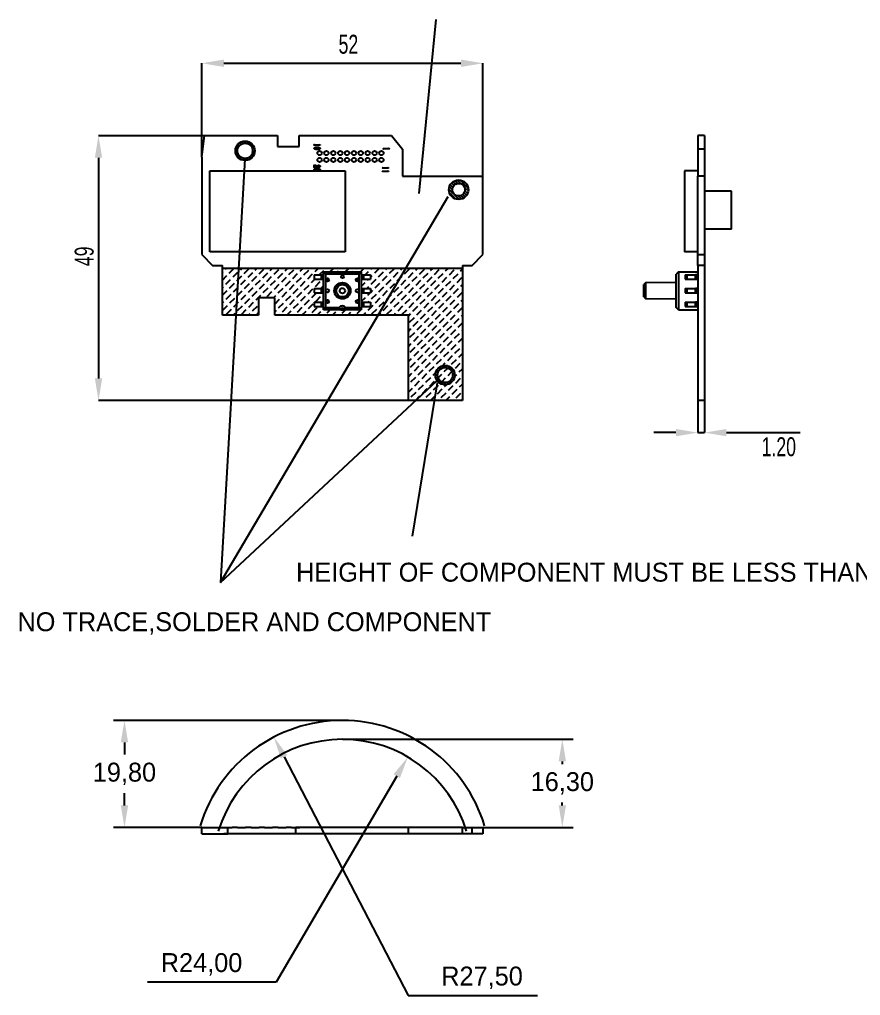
# Model space of a CAD drawing. Header units: millimetres. Extents: x 26 to 414, y -39 to 320.
# Drawn here: x 36.2 to 191.7, y -38.9 to 141.7 of the extents above; entities that cross this region are included whole.
import ezdxf
from ezdxf.lldxf.tags import DXFTag

# ---------------------------------------------------------------- set-up
doc = ezdxf.new("R2010")
doc.units = ezdxf.units.MM
doc.header["$PDSIZE"] = -1
doc.layers.add('PART', color=3, linetype='HIDDEN')
doc.styles.add('SLDTEXTSTYLE0', font='TXT', dxfattribs={"width": 0.7})
tags = doc.linetypes.add('HIDDEN', pattern=[1.905, 1.27, -0.635]).pattern_tags.tags
tags[6:7] = [DXFTag(74, 4), DXFTag(75, 0), DXFTag(340, '0'), DXFTag(46, 1.0), DXFTag(50, 0.0), DXFTag(44, 0.0), DXFTag(45, 0.0)]
tags[4:5] = [DXFTag(74, 4), DXFTag(75, 0), DXFTag(340, '0'), DXFTag(46, 1.0), DXFTag(50, 0.0), DXFTag(44, 0.0), DXFTag(45, 0.0)]
doc.dimstyles.new('ISO-25', dxfattribs={"dimtxt": 2.5, "dimasz": 2.5, "dimexe": 1.25, "dimexo": 0.625, "dimtad": 1, "dimtxsty": 'Standard', "dimcen": 2.5, "dimadec": 0, "dimazin": 0, "dimtfac": 1, "dimtmove": 0, "dimatfit": 3, "dimfxl": 0, "dimarcsym": 0})
doc.dimstyles.new('SLDDIMSTYLE0', dxfattribs={"dimtxt": 3.5, "dimasz": 4.08, "dimexe": 0, "dimexo": 0.0625, "dimgap": 0.875, "dimtad": 2, "dimrnd": 1e-09, "dimzin": 12, "dimdsep": 46, "dimtxsty": 'SLDTEXTSTYLE0', "dimsah": 1, "dimcen": 0.09, "dimadec": 0, "dimazin": 3, "dimtfac": 1, "dimtofl": 0, "dimtmove": 0, "dimatfit": 3, "dimfxl": 0, "dimfrac": 2, "dimtolj": 1, "dimtzin": 12, "dimarcsym": 0})
doc.dimstyles.new('SLDDIMSTYLE2', dxfattribs={"dimtxt": 3.5, "dimasz": 4.08, "dimexe": 0, "dimexo": 0.0625, "dimgap": 0.875, "dimtad": 2, "dimrnd": 1e-09, "dimzin": 4, "dimdsep": 46, "dimtxsty": 'SLDTEXTSTYLE0', "dimsah": 1, "dimcen": 0.09, "dimadec": 0, "dimazin": 1, "dimtfac": 1, "dimtmove": 0, "dimatfit": 0, "dimfxl": 0, "dimfrac": 2, "dimtolj": 1, "dimtzin": 12, "dimarcsym": 0})
pattern_1 = [(45, (0, 0), (-0.14142136, 0.14142136), [0.254, -0.127])]

# ---------------------------------------------------------------- blocks, each defined once
blk = doc.blocks.new('*D3')
at = {"color": 0, "linetype": 'ByBlock', "lineweight": -2}
for p, q in [((69.89, 116.27), (69.89, 133.6)), ((73.97, 133.6), (117.81, 133.6)), ((121.89, 112.77), (121.89, 133.6))]:
    blk.add_line(p, q, dxfattribs=at)
at = {"color": 0, "linetype": 'ByBlock'}
for points in [[(69.89, 133.6), (73.97, 132.92), (73.97, 134.28)], [(121.89, 133.6), (117.81, 132.92), (117.81, 134.28)]]:
    blk.add_solid(points, dxfattribs=at)
at = {"layer": 'DEFPOINTS', "color": 0, "linetype": 'ByBlock'}
for p in [(69.89, 116.2), (121.89, 112.7)]:
    blk.add_point(p, dxfattribs=at)
at = {"color": 0, "linetype": 'ByBlock', "insert": (97, 137.1), "char_height": 3.5, "attachment_point": 5, "style": 'SLDTEXTSTYLE0'}
blk.add_mtext('52', dxfattribs=at)
blk = doc.blocks.new('*D2')
at = {"color": 0, "linetype": 'ByBlock', "lineweight": -2}
for p, q in [((70.33, 120.2), (50.78, 120.2)), ((50.78, 116.12), (50.78, 75.28)), ((108.03, 71.2), (50.78, 71.2))]:
    blk.add_line(p, q, dxfattribs=at)
at = {"color": 0, "linetype": 'ByBlock'}
for points in [[(50.78, 120.2), (50.1, 116.12), (51.46, 116.12)], [(50.78, 71.2), (50.1, 75.28), (51.46, 75.28)]]:
    blk.add_solid(points, dxfattribs=at)
at = {"layer": 'DEFPOINTS', "color": 0, "linetype": 'ByBlock'}
for p in [(70.39, 120.2), (108.09, 71.2)]:
    blk.add_point(p, dxfattribs=at)
at = {"color": 0, "linetype": 'ByBlock', "insert": (48.15, 97.87), "char_height": 3.5, "attachment_point": 5, "rotation": 90, "style": 'SLDTEXTSTYLE0'}
blk.add_mtext('49', dxfattribs=at)
blk = doc.blocks.new('*D1')
at = {"color": 0, "linetype": 'ByBlock', "lineweight": -2}
for p, q in [((161.65, 71.14), (161.65, 65.25)), ((162.85, 71.14), (162.85, 65.25)), ((157.57, 65.25), (153.49, 65.25)), ((161.65, 65.25), (162.85, 65.25)), ((166.93, 65.25), (180.55, 65.25))]:
    blk.add_line(p, q, dxfattribs=at)
at = {"color": 0, "linetype": 'ByBlock'}
for points in [[(161.65, 65.25), (157.57, 64.57), (157.57, 65.93)], [(162.85, 65.25), (166.93, 64.57), (166.93, 65.93)]]:
    blk.add_solid(points, dxfattribs=at)
at = {"layer": 'DEFPOINTS', "color": 0, "linetype": 'ByBlock'}
for p in [(161.65, 71.2), (162.85, 71.2)]:
    blk.add_point(p, dxfattribs=at)
at = {"color": 0, "linetype": 'ByBlock', "insert": (176.61, 62.62), "char_height": 3.5, "attachment_point": 5, "style": 'SLDTEXTSTYLE0'}
blk.add_mtext('1.20', dxfattribs=at)
blk = doc.blocks.new('*D8')
at = {"color": 0, "linetype": 'ByBlock', "lineweight": -2}
for p, q in [((95.89, 12), (53.58, 12)), ((55.58, 7.92), (55.58, 5.68)), ((55.58, -3.72), (55.58, -1.47)), ((69.89, -7.8), (53.58, -7.8))]:
    blk.add_line(p, q, dxfattribs=at)
at = {"color": 0, "linetype": 'ByBlock'}
for points in [[(55.58, 12), (56.26, 7.92), (54.9, 7.92)], [(55.58, -7.8), (56.26, -3.72), (54.9, -3.72)]]:
    blk.add_solid(points, dxfattribs=at)
at = {"layer": 'DEFPOINTS', "color": 0, "linetype": 'ByBlock'}
for p in [(95.89, 12), (69.89, -7.8)]:
    blk.add_point(p, dxfattribs=at)
at = {"color": 0, "linetype": 'ByBlock', "insert": (55.58, 2.1), "char_height": 3.5, "attachment_point": 5}
blk.add_mtext('19,80', dxfattribs=at)
blk = doc.blocks.new('*D9')
at = {"color": 0, "linetype": 'ByBlock', "lineweight": -2}
for p, q in [((95.89, 8.5), (138.57, 8.5)), ((136.57, 4.42), (136.57, 3.93)), ((136.57, -3.72), (136.57, -3.22)), ((121.89, -7.8), (138.57, -7.8))]:
    blk.add_line(p, q, dxfattribs=at)
at = {"color": 0, "linetype": 'ByBlock'}
for points in [[(136.57, 8.5), (137.25, 4.42), (135.89, 4.42)], [(136.57, -7.8), (137.25, -3.72), (135.89, -3.72)]]:
    blk.add_solid(points, dxfattribs=at)
at = {"layer": 'DEFPOINTS', "color": 0, "linetype": 'ByBlock'}
for p in [(95.89, 8.5), (121.89, -7.8)]:
    blk.add_point(p, dxfattribs=at)
at = {"color": 0, "linetype": 'ByBlock', "insert": (136.57, 0.35), "char_height": 3.5, "attachment_point": 5}
blk.add_mtext('16,30', dxfattribs=at)
blk = doc.blocks.new('*D10')
at = {"color": 0, "linetype": 'ByBlock', "lineweight": -2}
for p, q in [((85.09, 5.29), (108.05, -38.9)), ((108.05, -38.9), (132, -38.9))]:
    blk.add_line(p, q, dxfattribs=at)
at = {"color": 0, "linetype": 'ByBlock'}
blk.add_solid([(83.21, 8.91), (85.7, 5.6), (84.49, 4.97)], dxfattribs=at)
at = {"layer": 'DEFPOINTS', "color": 0, "linetype": 'ByBlock'}
for p in [(83.21, 8.91), (95.89, -15.5)]:
    blk.add_point(p, dxfattribs=at)
at = {"color": 0, "linetype": 'ByBlock', "insert": (121.72, -35.63), "char_height": 3.5, "attachment_point": 5}
blk.add_mtext('R27,50', dxfattribs=at)
blk = doc.blocks.new('*D11')
at = {"color": 0, "linetype": 'ByBlock', "lineweight": -2}
for p, q in [((105.95, 1.7), (83.65, -36.42)), ((83.65, -36.42), (59.87, -36.42))]:
    blk.add_line(p, q, dxfattribs=at)
at = {"color": 0, "linetype": 'ByBlock'}
blk.add_solid([(108.01, 5.22), (106.54, 1.35), (105.36, 2.04)], dxfattribs=at)
at = {"layer": 'DEFPOINTS', "color": 0, "linetype": 'ByBlock'}
for p in [(108.01, 5.22), (95.89, -15.5)]:
    blk.add_point(p, dxfattribs=at)
at = {"color": 0, "linetype": 'ByBlock', "insert": (69.84, -33.14), "char_height": 3.5, "attachment_point": 5}
blk.add_mtext('R24,00', dxfattribs=at)

msp = doc.modelspace()

# ---------------------------------------------------------------- hatches: boundary and pattern name
at = {"layer": 'PART'}
h = msp.add_hatch(dxfattribs=at)
h.set_pattern_fill('_USER', color=256, scale=8, angle=45, style=0, pattern_type=0)
h.set_pattern_definition([(45, (0, 0), (-5.65685, 5.65685), [10.16, -5.08])])
h.paths.add_polyline_path([(79.69, 117.403, 1), (76.09, 117.403, 1)])
h.paths.add_polyline_path([(79.29, 117.403, -1), (76.49, 117.403, -1)], flags=16)
h.paths.add_polyline_path([(119.19, 110.203, 1), (115.59, 110.203, 1)])
h.paths.add_polyline_path([(118.54, 110.203, -1), (116.24, 110.203, -1)], flags=16)
h.paths.add_polyline_path([(116.69, 75.903, 1), (113.09, 75.903, 1)])
h.paths.add_polyline_path([(116.29, 75.903, -1), (113.49, 75.903, -1)], flags=16)
h = msp.add_hatch(dxfattribs=at)
h.set_pattern_fill('_USER', color=256, scale=0.2, angle=45, style=0, pattern_type=0)
h.set_pattern_definition(pattern_1)
h.paths.add_polyline_path([(79.69, 117.403, 1), (76.09, 117.403, 1)])
h.paths.add_polyline_path([(79.29, 117.403, -1), (76.49, 117.403, -1)], flags=16)
h = msp.add_hatch(dxfattribs=at)
h.set_pattern_fill('_USER', color=256, scale=0.2, angle=45, style=0, pattern_type=0)
h.set_pattern_definition(pattern_1)
h.paths.add_polyline_path([(119.19, 110.203, 1), (115.59, 110.203, 1)])
h.paths.add_polyline_path([(118.54, 110.203, -1), (116.24, 110.203, -1)], flags=16)
h = msp.add_hatch(dxfattribs=at)
h.set_pattern_fill('_USER', color=256, angle=45, style=0, pattern_type=0)
h.set_pattern_definition([(45, (0, 0), (-0.707107, 0.707107), [1.27, -0.635])])
h.paths.add_polyline_path([(116.29, 75.903, 1), (113.49, 75.903, 1)], flags=0)
h.paths.add_polyline_path([(73.69, 95.703), (73.69, 87.003), (78.826, 87.003), (78.539, 95.703)])
h.paths.add_polyline_path([(103.801, 87.003), (108.09, 87.003), (108.09, 71.203), (118.09, 71.203), (118.09, 95.703), (108.423, 95.703)])
h.paths.add_polyline_path([(116.69, 75.903, -1), (113.09, 75.903, -1)], flags=16)
h.paths.add_polyline_path([(95.89, 95.703), (78.539, 95.703), (78.826, 87.003), (80.39, 87.003), (80.39, 90.203), (83.39, 90.203), (83.39, 87.003), (95.89, 87.003), (95.89, 88.003), (95.59, 88.003), (92.39, 88.003), (92.39, 88.563), (92.065, 88.563), (91.99, 88.563), (90.69, 88.563), (90.69, 89.363), (91.99, 89.363), (92.065, 89.363), (92.39, 89.363), (92.39, 91.103), (92.065, 91.103), (91.99, 91.103), (90.69, 91.103), (90.69, 91.903), (91.99, 91.903), (92.065, 91.903), (92.39, 91.903), (92.39, 93.643), (92.065, 93.643), (91.99, 93.643), (90.69, 93.643), (90.69, 94.443), (91.99, 94.443), (92.065, 94.443), (92.39, 94.443), (92.39, 95.003), (95.89, 95.003)])
h.paths.add_polyline_path([(99.39, 94.443), (99.715, 94.443), (99.79, 94.443), (101.09, 94.443), (101.09, 93.643), (99.79, 93.643), (99.715, 93.643), (99.39, 93.643), (99.39, 91.903), (99.715, 91.903), (99.79, 91.903), (101.09, 91.903), (101.09, 91.103), (99.79, 91.103), (99.715, 91.103), (99.39, 91.103), (99.39, 89.363), (99.715, 89.363), (99.79, 89.363), (101.09, 89.363), (101.09, 88.563), (99.79, 88.563), (99.715, 88.563), (99.39, 88.563), (99.39, 88.003), (96.19, 88.003), (95.89, 88.003), (95.89, 87.003), (103.801, 87.003), (108.423, 95.703), (95.89, 95.703), (95.89, 95.003), (99.39, 95.003)])
h = msp.add_hatch(dxfattribs=at)
h.set_pattern_fill('_USER', color=256, scale=0.2, angle=45, style=0, pattern_type=0)
h.set_pattern_definition(pattern_1)
h.paths.add_polyline_path([(116.69, 75.903, 1), (113.09, 75.903, 1)])
h.paths.add_polyline_path([(116.29, 75.903, -1), (113.49, 75.903, -1)], flags=16)

# ---------------------------------------------------------------- linework, layer by layer
for p, q in [((69.89, 116.203), (70.39, 120.203)), ((70.39, 120.203), (83.89, 120.203)), ((83.89, 120.203), (83.89, 118.203)), ((87.89, 118.203), (87.89, 120.203)), ((87.89, 120.203), (104.99, 120.203)), ((104.99, 120.203), (106.99, 117.703)), ((162.853, 120.203), (161.653, 120.203)), ((161.653, 120.203), (161.653, 117.703)), ((162.853, 120.203), (162.853, 117.703)), ((83.89, 118.203), (87.89, 118.203)), ((90.648, 118.509), (90.671, 118.517)), ((90.671, 118.517), (90.733, 118.536)), ((91.779, 118.472), (90.862, 118.474)), ((90.974, 118.524), (91.651, 118.522)), ((91.573, 118.612), (91.603, 118.619)), ((91.651, 118.522), (91.573, 118.612)), ((91.741, 118.512), (91.779, 118.491)), ((91.779, 118.491), (91.779, 118.472)), ((103.47, 117.79), (103.492, 117.798)), ((103.492, 117.798), (103.555, 117.817)), ((104.601, 117.753), (103.684, 117.755)), ((103.796, 117.805), (104.473, 117.804)), ((104.395, 117.893), (104.424, 117.9)), ((104.473, 117.804), (104.395, 117.893)), ((104.563, 117.793), (104.601, 117.772)), ((104.601, 117.772), (104.601, 117.753)), ((106.99, 117.703), (106.99, 112.703)), ((161.653, 118.036), (161.641, 118.036)), ((161.641, 117.695), (161.653, 117.695)), ((162.853, 117.703), (161.653, 117.703)), ((161.653, 117.703), (161.653, 112.703)), ((162.853, 117.703), (162.853, 112.703)), ((69.89, 116.203), (69.89, 98.203)), ((90.691, 114.371), (90.683, 114.715)), ((90.971, 114.328), (90.743, 114.319)), ((90.748, 114.694), (90.758, 114.385)), ((90.821, 114.691), (90.748, 114.694)), ((90.821, 114.359), (90.971, 114.352)), ((90.971, 114.352), (90.971, 114.328)), ((91.145, 114.458), (91.092, 114.542)), ((91.152, 114.561), (91.197, 114.49)), ((91.333, 114.704), (91.333, 114.73)), ((91.39, 114.703), (91.333, 114.704)), ((103.303, 114.251), (103.326, 114.26)), ((103.326, 114.26), (103.388, 114.279)), ((104.434, 114.215), (103.517, 114.217)), ((103.63, 114.267), (104.306, 114.265)), ((104.229, 114.355), (104.258, 114.362)), ((104.306, 114.265), (104.229, 114.355)), ((104.396, 114.255), (104.434, 114.234)), ((104.434, 114.234), (104.434, 114.215)), ((161.641, 114.384), (161.653, 114.384)), ((161.653, 114.064), (161.641, 114.064)), ((103.303, 113.629), (103.326, 113.638)), ((103.326, 113.638), (103.388, 113.657)), ((104.434, 113.593), (103.517, 113.595)), ((103.63, 113.645), (104.306, 113.643)), ((104.229, 113.733), (104.258, 113.74)), ((104.306, 113.643), (104.229, 113.733)), ((104.396, 113.633), (104.434, 113.612)), ((104.434, 113.612), (104.434, 113.593)), ((106.99, 112.703), (121.89, 112.703)), ((121.89, 98.203), (121.89, 112.703)), ((161.641, 113.723), (161.653, 113.723)), ((162.853, 112.703), (161.653, 112.703)), ((161.653, 98.203), (161.653, 112.703)), ((162.853, 112.703), (162.853, 98.203)), ((69.89, 98.203), (71.89, 96.203)), ((119.89, 96.203), (121.89, 98.203)), ((161.653, 98.203), (162.853, 98.203)), ((161.653, 96.203), (161.653, 98.203)), ((162.853, 98.203), (162.853, 96.203)), ((71.89, 96.203), (73.69, 96.203)), ((73.69, 87.003), (73.69, 96.203)), ((118.09, 96.203), (119.89, 96.203)), ((118.09, 96.203), (118.09, 71.203)), ((162.853, 96.203), (161.653, 96.203)), ((161.653, 96.203), (161.653, 71.203)), ((162.853, 96.203), (162.853, 71.203)), ((83.39, 90.203), (80.39, 90.203)), ((80.39, 90.203), (80.39, 87.003)), ((83.39, 87.003), (83.39, 90.203)), ((80.39, 87.003), (73.69, 87.003)), ((108.09, 87.003), (83.39, 87.003)), ((108.09, 71.203), (108.09, 87.003)), ((118.09, 71.203), (108.09, 71.203)), ((162.853, 71.203), (161.653, 71.203)), ((69.89, -8.996), (69.89, -7.796)), ((69.89, -7.796), (74.688, -7.796)), ((69.89, -8.996), (74.688, -8.996)), ((73.989, -7.786), (73.989, -7.796)), ((73.989, -7.786), (75.489, -7.786)), ((73.989, -9.006), (73.989, -8.996)), ((75.489, -9.006), (73.989, -9.006)), ((74.688, -8.996), (74.688, -7.796)), ((75.489, -7.786), (75.489, -7.796)), ((76.489, -7.796), (75.489, -7.796)), ((75.489, -9.006), (75.489, -8.996)), ((76.489, -8.996), (75.489, -8.996)), ((76.489, -7.786), (76.489, -7.796)), ((76.489, -7.786), (77.989, -7.786)), ((76.489, -9.006), (76.489, -8.996)), ((77.989, -9.006), (76.489, -9.006)), ((77.989, -7.786), (77.989, -7.796)), ((78.989, -7.796), (77.989, -7.796)), ((77.989, -9.006), (77.989, -8.996)), ((78.989, -8.996), (77.989, -8.996)), ((78.989, -7.786), (78.989, -7.796)), ((78.989, -7.786), (80.489, -7.786)), ((78.989, -9.006), (78.989, -8.996)), ((80.489, -9.006), (78.989, -9.006)), ((80.489, -7.786), (80.489, -7.796)), ((81.489, -7.796), (80.489, -7.796)), ((80.489, -9.006), (80.489, -8.996)), ((81.489, -8.996), (80.489, -8.996)), ((81.489, -7.786), (81.489, -7.796)), ((81.489, -7.786), (82.989, -7.786)), ((81.489, -9.006), (81.489, -8.996)), ((82.989, -9.006), (81.489, -9.006)), ((82.989, -7.786), (82.989, -7.796)), ((83.989, -7.796), (82.989, -7.796)), ((82.989, -9.006), (82.989, -8.996)), ((83.989, -8.996), (82.989, -8.996)), ((83.989, -7.786), (83.989, -7.796)), ((83.989, -7.786), (85.489, -7.786)), ((83.989, -9.006), (83.989, -8.996)), ((85.489, -9.006), (83.989, -9.006)), ((85.489, -7.786), (85.489, -7.796)), ((86.489, -7.796), (85.489, -7.796)), ((85.489, -9.006), (85.489, -8.996)), ((86.489, -8.996), (85.489, -8.996)), ((86.489, -7.786), (86.489, -7.796)), ((86.489, -7.786), (87.989, -7.786)), ((86.489, -9.006), (86.489, -8.996)), ((87.989, -9.006), (86.489, -9.006)), ((87.29, -8.996), (87.29, -7.796)), ((108.09, -7.796), (87.29, -7.796)), ((108.09, -8.996), (87.29, -8.996)), ((87.989, -7.786), (87.989, -7.796)), ((87.989, -9.006), (87.989, -8.996)), ((108.09, -8.996), (108.09, -7.796)), ((118.09, -7.796), (108.09, -7.796)), ((118.09, -8.996), (108.09, -8.996)), ((118.09, -8.996), (118.09, -7.796)), ((118.09, -7.796), (119.89, -7.796)), ((119.89, -8.996), (118.09, -8.996)), ((119.89, -8.996), (119.89, -7.796)), ((119.89, -7.796), (121.89, -7.796)), ((121.89, -8.996), (119.89, -8.996)), ((121.89, -7.796), (121.89, -8.996))]:
    msp.add_line(p, q)
for centre, radius in [((77.89, 117.403), 1.4), ((91.675, 116.973), 0.4), ((91.675, 115.703), 0.4), ((92.945, 116.973), 0.4), ((92.945, 115.703), 0.4), ((94.215, 116.973), 0.4), ((94.215, 115.703), 0.4), ((95.485, 116.973), 0.4), ((95.485, 115.703), 0.4), ((96.755, 116.973), 0.4), ((96.755, 115.703), 0.4), ((98.025, 116.973), 0.4), ((98.025, 115.703), 0.4), ((99.295, 116.973), 0.4), ((99.295, 115.703), 0.4), ((100.565, 116.973), 0.4), ((100.565, 115.703), 0.4), ((101.835, 116.973), 0.4), ((101.835, 115.703), 0.4), ((103.105, 116.973), 0.4), ((103.105, 115.703), 0.4), ((117.39, 110.203), 1.15), ((114.89, 75.903), 1.4)]:
    msp.add_circle(centre, radius)
for points, knots in [([(90.629, 118.496), (90.632, 118.5), (90.637, 118.505), (90.645, 118.508), (90.648, 118.509)], [0, 0, 0, 0, 0.5572517, 1, 1, 1, 1]), ([(90.862, 118.474), (90.822, 118.475), (90.762, 118.475), (90.692, 118.479), (90.658, 118.483), (90.641, 118.486), (90.633, 118.489), (90.63, 118.491), (90.629, 118.492), (90.629, 118.494), (90.629, 118.496), (90.629, 118.496)], [0, 0, 0, 0, 0.499703, 0.7494097, 0.8746144, 0.9362936, 0.9690087, 0.9769755, 0.9840484, 0.9915678, 1, 1, 1, 1]), ([(90.665, 117.883), (90.675, 117.908), (90.695, 117.959), (90.792, 118.015), (90.969, 118.075), (91.132, 118.078), (91.24, 118.08)], [0, 0, 0, 0, 0.12342737, 0.24846265, 0.499024, 1, 1, 1, 1]), ([(91.202, 117.648), (91.097, 117.659), (90.94, 117.674), (90.768, 117.741), (90.693, 117.796), (90.667, 117.844), (90.666, 117.87), (90.665, 117.883)], [0, 0, 0, 0, 0.5003951, 0.7506568, 0.87521, 0.9377234, 1, 1, 1, 1]), ([(91.237, 118.035), (91.143, 118.034), (91.001, 118.031), (90.843, 117.986), (90.769, 117.949), (90.736, 117.914), (90.73, 117.891), (90.728, 117.88)], [0, 0, 0, 0, 0.5002615, 0.7506485, 0.8755573, 0.9380328, 1, 1, 1, 1]), ([(90.728, 117.88), (90.73, 117.865), (90.736, 117.837), (90.778, 117.794), (90.869, 117.747), (91.068, 117.696), (91.243, 117.697), (91.359, 117.698)], [0, 0, 0, 0, 0.06185117, 0.12423062, 0.2493652, 0.49956488, 1, 1, 1, 1]), ([(90.733, 118.536), (90.777, 118.533), (90.857, 118.526), (90.938, 118.525), (90.974, 118.524)], [0, 0, 0, 0, 0.5506906, 1, 1, 1, 1]), ([(91.777, 117.847), (91.767, 117.821), (91.747, 117.77), (91.65, 117.715), (91.472, 117.658), (91.31, 117.652), (91.202, 117.648)], [0, 0, 0, 0, 0.1239026, 0.248628, 0.499161, 1, 1, 1, 1]), ([(91.715, 117.849), (91.708, 117.871), (91.695, 117.915), (91.613, 117.963), (91.465, 118.019), (91.328, 118.029), (91.237, 118.035)], [0, 0, 0, 0, 0.1232986, 0.2483469, 0.4986439, 1, 1, 1, 1]), ([(91.24, 118.08), (91.346, 118.073), (91.504, 118.063), (91.671, 117.986), (91.748, 117.933), (91.773, 117.886), (91.776, 117.86), (91.777, 117.847)], [0, 0, 0, 0, 0.5004057, 0.750405, 0.8751882, 0.9376906, 1, 1, 1, 1]), ([(91.359, 117.698), (91.426, 117.707), (91.527, 117.72), (91.639, 117.761), (91.695, 117.801), (91.708, 117.833), (91.715, 117.849)], [0, 0, 0, 0, 0.5009203, 0.7513849, 0.8762996, 1, 1, 1, 1]), ([(91.603, 118.619), (91.626, 118.596), (91.669, 118.556), (91.719, 118.525), (91.741, 118.512)], [0, 0, 0, 0, 0.559892, 1, 1, 1, 1]), ([(103.684, 117.755), (103.644, 117.756), (103.584, 117.757), (103.514, 117.76), (103.48, 117.764), (103.462, 117.767), (103.455, 117.77), (103.451, 117.772), (103.45, 117.774), (103.451, 117.776), (103.451, 117.777), (103.451, 117.777)], [0, 0, 0, 0, 0.499703, 0.7494097, 0.8746144, 0.9362936, 0.9690087, 0.9769755, 0.9840484, 0.9915678, 1, 1, 1, 1]), ([(103.451, 117.777), (103.454, 117.781), (103.459, 117.787), (103.467, 117.789), (103.47, 117.79)], [0, 0, 0, 0, 0.5572517, 1, 1, 1, 1]), ([(103.555, 117.817), (103.599, 117.814), (103.679, 117.807), (103.76, 117.806), (103.796, 117.805)], [0, 0, 0, 0, 0.5506906, 1, 1, 1, 1]), ([(104.424, 117.9), (104.448, 117.878), (104.491, 117.837), (104.541, 117.807), (104.563, 117.793)], [0, 0, 0, 0, 0.55989197, 1, 1, 1, 1]), ([(90.665, 113.912), (90.675, 113.937), (90.695, 113.988), (90.792, 114.044), (90.969, 114.103), (91.132, 114.106), (91.24, 114.109)], [0, 0, 0, 0, 0.1234274, 0.2484626, 0.499024, 1, 1, 1, 1]), ([(91.04, 113.703), (90.99, 113.709), (90.888, 113.72), (90.768, 113.77), (90.693, 113.825), (90.667, 113.872), (90.666, 113.899), (90.665, 113.912)], [0, 0, 0, 0, 0.3230045, 0.6621246, 0.8309019, 0.9156114, 1, 1, 1, 1]), ([(90.683, 114.715), (90.682, 114.719), (90.682, 114.726), (90.69, 114.735), (90.7, 114.739), (90.722, 114.742), (90.769, 114.743), (90.812, 114.74), (90.841, 114.737)], [0, 0, 0, 0, 0.0628295, 0.1250853, 0.1876018, 0.2501202, 0.5000351, 1, 1, 1, 1]), ([(90.743, 114.319), (90.737, 114.319), (90.725, 114.319), (90.707, 114.316), (90.685, 114.335), (90.689, 114.356), (90.691, 114.371)], [0, 0, 0, 0, 0.1890756, 0.3777079, 0.5551886, 1, 1, 1, 1]), ([(91.237, 114.064), (91.143, 114.062), (91.001, 114.06), (90.843, 114.015), (90.769, 113.978), (90.736, 113.943), (90.73, 113.92), (90.728, 113.908)], [0, 0, 0, 0, 0.5002615, 0.7506485, 0.8755573, 0.9380328, 1, 1, 1, 1]), ([(90.728, 113.908), (90.73, 113.894), (90.736, 113.865), (90.778, 113.822), (90.869, 113.776), (91.068, 113.724), (91.243, 113.726), (91.359, 113.727)], [0, 0, 0, 0, 0.0618512, 0.1242306, 0.2493652, 0.4995649, 1, 1, 1, 1]), ([(90.758, 114.385), (90.759, 114.382), (90.759, 114.376), (90.768, 114.366), (90.79, 114.364), (90.809, 114.361), (90.821, 114.359)], [0, 0, 0, 0, 0.1263324, 0.2502646, 0.4998926, 1, 1, 1, 1]), ([(91.092, 114.542), (91.074, 114.567), (91.04, 114.617), (90.944, 114.673), (90.868, 114.684), (90.821, 114.691)], [0, 0, 0, 0, 0.2805926, 0.5603584, 1, 1, 1, 1]), ([(90.841, 114.737), (90.911, 114.724), (91.036, 114.7), (91.116, 114.604), (91.152, 114.561)], [0, 0, 0, 0, 0.5592222, 1, 1, 1, 1]), ([(91.359, 114.34), (91.312, 114.349), (91.227, 114.365), (91.17, 114.429), (91.145, 114.458)], [0, 0, 0, 0, 0.5610808, 1, 1, 1, 1]), ([(91.197, 114.49), (91.221, 114.463), (91.269, 114.408), (91.4, 114.38), (91.491, 114.39), (91.547, 114.395)], [0, 0, 0, 0, 0.2772299, 0.5587277, 1, 1, 1, 1]), ([(91.715, 113.877), (91.708, 113.899), (91.695, 113.944), (91.613, 113.992), (91.465, 114.047), (91.328, 114.057), (91.237, 114.064)], [0, 0, 0, 0, 0.1232986, 0.2483469, 0.4986439, 1, 1, 1, 1]), ([(91.24, 114.109), (91.346, 114.102), (91.504, 114.092), (91.671, 114.015), (91.748, 113.962), (91.773, 113.914), (91.776, 113.888), (91.777, 113.875)], [0, 0, 0, 0, 0.5004057, 0.750405, 0.8751882, 0.9376906, 1, 1, 1, 1]), ([(91.333, 114.73), (91.363, 114.732), (91.417, 114.735), (91.47, 114.732), (91.494, 114.73)], [0, 0, 0, 0, 0.5599983, 1, 1, 1, 1]), ([(91.77, 114.532), (91.766, 114.511), (91.759, 114.469), (91.708, 114.4), (91.571, 114.333), (91.444, 114.337), (91.359, 114.34)], [0, 0, 0, 0, 0.1249578, 0.2503238, 0.4996563, 1, 1, 1, 1]), ([(91.359, 113.727), (91.426, 113.735), (91.527, 113.748), (91.639, 113.789), (91.695, 113.83), (91.708, 113.861), (91.715, 113.877)], [0, 0, 0, 0, 0.5009203, 0.7513849, 0.8762996, 1, 1, 1, 1]), ([(91.699, 114.528), (91.698, 114.545), (91.695, 114.578), (91.656, 114.633), (91.556, 114.693), (91.456, 114.699), (91.39, 114.703)], [0, 0, 0, 0, 0.1246957, 0.249954, 0.4991946, 1, 1, 1, 1]), ([(91.777, 113.875), (91.767, 113.85), (91.748, 113.798), (91.65, 113.744), (91.55, 113.707), (91.47, 113.702), (91.443, 113.7)], [0, 0, 0, 0, 0.1988674, 0.3990554, 0.8011683, 1, 1, 1, 1]), ([(91.494, 114.73), (91.556, 114.721), (91.649, 114.707), (91.743, 114.639), (91.765, 114.578), (91.768, 114.547), (91.77, 114.532)], [0, 0, 0, 0, 0.4988179, 0.748731, 0.8742835, 1, 1, 1, 1]), ([(91.547, 114.395), (91.588, 114.406), (91.644, 114.421), (91.693, 114.48), (91.697, 114.512), (91.699, 114.528)], [0, 0, 0, 0, 0.5599681, 0.7795514, 1, 1, 1, 1]), ([(103.284, 114.239), (103.287, 114.242), (103.293, 114.248), (103.3, 114.25), (103.303, 114.251)], [0, 0, 0, 0, 0.5572517, 1, 1, 1, 1]), ([(103.517, 114.217), (103.478, 114.217), (103.418, 114.218), (103.348, 114.221), (103.313, 114.226), (103.296, 114.229), (103.288, 114.231), (103.285, 114.234), (103.284, 114.235), (103.284, 114.237), (103.284, 114.238), (103.284, 114.239)], [0, 0, 0, 0, 0.49970296, 0.74940975, 0.87461441, 0.93629356, 0.96900869, 0.9769755, 0.9840484, 0.99156779, 1, 1, 1, 1]), ([(103.388, 114.279), (103.432, 114.275), (103.513, 114.269), (103.593, 114.267), (103.63, 114.267)], [0, 0, 0, 0, 0.5506906, 1, 1, 1, 1]), ([(104.258, 114.362), (104.282, 114.339), (104.324, 114.299), (104.374, 114.268), (104.396, 114.255)], [0, 0, 0, 0, 0.559892, 1, 1, 1, 1]), ([(103.284, 113.617), (103.287, 113.62), (103.293, 113.626), (103.3, 113.628), (103.303, 113.629)], [0, 0, 0, 0, 0.5572517, 1, 1, 1, 1]), ([(103.517, 113.595), (103.478, 113.595), (103.418, 113.596), (103.348, 113.6), (103.313, 113.604), (103.296, 113.607), (103.288, 113.61), (103.285, 113.612), (103.284, 113.613), (103.284, 113.615), (103.284, 113.616), (103.284, 113.617)], [0, 0, 0, 0, 0.49970296, 0.74940975, 0.87461441, 0.93629356, 0.96900869, 0.9769755, 0.9840484, 0.99156779, 1, 1, 1, 1]), ([(103.388, 113.657), (103.432, 113.653), (103.513, 113.647), (103.593, 113.645), (103.63, 113.645)], [0, 0, 0, 0, 0.5506906, 1, 1, 1, 1]), ([(104.258, 113.74), (104.282, 113.717), (104.324, 113.677), (104.374, 113.646), (104.396, 113.633)], [0, 0, 0, 0, 0.559892, 1, 1, 1, 1])]:
    msp.add_open_spline(points, degree=3, knots=knots)
for p, q in [((110.091, 109.52), (113.23, 141.695)), ((77.874, 115.881), (73.337, 37.534)), ((71.39, 98.703), (71.39, 113.703)), ((71.39, 113.703), (96.39, 113.703)), ((96.39, 113.703), (96.39, 98.703)), ((161.653, 113.703), (159.153, 113.703)), ((159.153, 113.703), (159.153, 98.703)), ((73.337, 37.534), (115.447, 108.923)), ((167.853, 109.903), (162.853, 109.903)), ((167.853, 102.903), (167.853, 109.903)), ((167.853, 102.903), (162.853, 102.903)), ((96.39, 98.703), (71.39, 98.703)), ((161.653, 98.703), (159.153, 98.703)), ((73.69, 95.703), (118.09, 95.703)), ((90.69, 94.443), (90.69, 93.643)), ((90.69, 94.443), (91.99, 94.443)), ((91.99, 94.443), (91.99, 93.643)), ((91.99, 94.443), (92.065, 94.443)), ((92.065, 94.443), (92.065, 93.643)), ((92.065, 94.443), (92.39, 94.443)), ((92.39, 95.003), (99.39, 95.003)), ((92.79, 94.603), (92.39, 95.003)), ((92.39, 88.003), (92.39, 95.003)), ((98.99, 94.603), (92.79, 94.603)), ((92.79, 94.603), (92.79, 88.403)), ((99.39, 95.003), (98.99, 94.603)), ((98.99, 88.403), (98.99, 94.603)), ((99.39, 95.003), (99.39, 88.003)), ((99.39, 94.443), (99.715, 94.443)), ((99.715, 94.443), (99.715, 93.643)), ((99.715, 94.443), (99.79, 94.443)), ((99.79, 94.443), (99.79, 93.643)), ((99.79, 94.443), (101.09, 94.443)), ((101.09, 94.443), (101.09, 93.643)), ((158.053, 95.003), (157.653, 94.603)), ((157.653, 88.403), (157.653, 94.603)), ((158.053, 95.003), (158.053, 88.003)), ((158.053, 95.003), (161.653, 95.003)), ((159.278, 94.443), (159.278, 93.643)), ((159.278, 94.443), (159.603, 94.443)), ((159.603, 94.443), (159.603, 93.643)), ((159.603, 94.443), (161.128, 94.443)), ((161.128, 94.443), (161.128, 93.643)), ((161.128, 94.443), (161.203, 94.443)), ((161.203, 94.443), (161.203, 93.643)), ((161.453, 94.443), (161.203, 94.443)), ((161.453, 93.643), (161.453, 94.443)), ((90.69, 93.643), (91.99, 93.643)), ((91.99, 93.643), (92.065, 93.643)), ((92.065, 93.643), (92.39, 93.643)), ((92.859, 93.643), (93.389, 93.643)), ((98.391, 93.643), (98.922, 93.643)), ((99.39, 93.643), (99.715, 93.643)), ((99.715, 93.643), (99.79, 93.643)), ((99.79, 93.643), (101.09, 93.643)), ((151.953, 92.953), (151.653, 92.648)), ((151.653, 91.503), (151.653, 92.648)), ((157.653, 93.003), (151.953, 92.953)), ((151.953, 92.953), (151.953, 90.053)), ((159.278, 93.643), (159.603, 93.643)), ((159.603, 93.643), (161.128, 93.643)), ((161.128, 93.643), (161.203, 93.643)), ((161.203, 93.643), (161.453, 93.643)), ((90.69, 91.903), (90.69, 91.103)), ((90.69, 91.903), (91.99, 91.903)), ((90.69, 91.103), (91.99, 91.103)), ((91.99, 91.903), (91.99, 91.103)), ((91.99, 91.903), (92.065, 91.903)), ((91.99, 91.103), (92.065, 91.103)), ((92.065, 91.903), (92.065, 91.103)), ((92.065, 91.903), (92.39, 91.903)), ((92.065, 91.103), (92.39, 91.103)), ((99.39, 91.903), (99.715, 91.903)), ((99.39, 91.103), (99.715, 91.103)), ((99.715, 91.903), (99.715, 91.103)), ((99.715, 91.903), (99.79, 91.903)), ((99.715, 91.103), (99.79, 91.103)), ((99.79, 91.903), (99.79, 91.103)), ((99.79, 91.903), (101.09, 91.903)), ((99.79, 91.103), (101.09, 91.103)), ((101.09, 91.903), (101.09, 91.103)), ((151.653, 90.358), (151.653, 91.503)), ((151.653, 90.358), (151.953, 90.053)), ((159.278, 91.903), (159.278, 91.103)), ((159.278, 91.903), (159.603, 91.903)), ((159.278, 91.103), (159.603, 91.103)), ((159.603, 91.903), (159.603, 91.103)), ((159.603, 91.903), (161.128, 91.903)), ((159.603, 91.103), (161.128, 91.103)), ((161.128, 91.903), (161.128, 91.103)), ((161.128, 91.903), (161.203, 91.903)), ((161.128, 91.103), (161.203, 91.103)), ((161.203, 91.903), (161.203, 91.103)), ((161.453, 91.903), (161.203, 91.903)), ((161.203, 91.103), (161.453, 91.103)), ((161.453, 91.103), (161.453, 91.903)), ((90.69, 89.363), (90.69, 88.563)), ((90.69, 89.363), (91.99, 89.363)), ((90.69, 88.563), (91.99, 88.563)), ((91.99, 89.363), (91.99, 88.563)), ((91.99, 89.363), (92.065, 89.363)), ((91.99, 88.563), (92.065, 88.563)), ((92.065, 89.363), (92.065, 88.563)), ((92.065, 89.363), (92.39, 89.363)), ((92.065, 88.563), (92.39, 88.563)), ((92.859, 89.363), (93.389, 89.363)), ((98.391, 89.363), (98.922, 89.363)), ((99.39, 89.363), (99.715, 89.363)), ((99.39, 88.563), (99.715, 88.563)), ((99.715, 89.363), (99.715, 88.563)), ((99.715, 89.363), (99.79, 89.363)), ((99.715, 88.563), (99.79, 88.563)), ((99.79, 89.363), (99.79, 88.563)), ((99.79, 89.363), (101.09, 89.363)), ((99.79, 88.563), (101.09, 88.563)), ((101.09, 89.363), (101.09, 88.563)), ((151.953, 90.053), (157.653, 90.003)), ((159.278, 89.363), (159.278, 88.563)), ((159.278, 89.363), (159.603, 89.363)), ((159.278, 88.563), (159.603, 88.563)), ((159.603, 89.363), (159.603, 88.563)), ((159.603, 89.363), (161.128, 89.363)), ((159.603, 88.563), (161.128, 88.563)), ((161.128, 89.363), (161.128, 88.563)), ((161.128, 89.363), (161.203, 89.363)), ((161.128, 88.563), (161.203, 88.563)), ((161.453, 89.363), (161.203, 89.363)), ((161.203, 89.363), (161.203, 88.563)), ((161.203, 88.563), (161.453, 88.563)), ((161.453, 88.563), (161.453, 89.363)), ((92.79, 88.403), (92.39, 88.003)), ((95.59, 88.003), (92.39, 88.003)), ((92.79, 88.403), (95.316, 88.403)), ((95.59, 88.003), (96.19, 88.003)), ((96.19, 88.003), (96.465, 88.403)), ((99.39, 88.003), (96.19, 88.003)), ((96.465, 88.403), (98.99, 88.403)), ((99.39, 88.003), (98.99, 88.403)), ((158.053, 88.003), (157.653, 88.403)), ((158.053, 88.003), (161.653, 88.003)), ((73.337, 37.534), (113.36, 74.829)), ((113.402, 74.462), (108.771, 46.068))]:
    msp.add_line(p, q, dxfattribs=at)
for centre, radius in [((77.89, 117.403), 1.8), ((117.39, 110.203), 1.8), ((95.89, 94.093), 0.25), ((93.124, 93.503), 0.3), ((95.89, 91.503), 1.5), ((95.89, 91.503), 1.45), ((95.89, 91.503), 1.145), ((98.656, 93.503), 0.3), ((93.124, 91.503), 0.3), ((95.89, 91.503), 0.5), ((98.656, 91.503), 0.3), ((93.124, 89.503), 0.3), ((98.656, 89.503), 0.3), ((114.89, 75.903), 1.8)]:
    msp.add_circle(centre, radius, dxfattribs=at)
for centre, radius, start, end in [((95.89, 88.003), 0.7, 34.8499, 145.1501), ((95.89, 88.003), 0.3, 0, 180), ((95.89, -15.496), 27.5, 16.91754, 163.08246), ((95.89, -15.496), 24, 16.91754, 163.08246)]:
    msp.add_arc(centre, radius, start, end, dxfattribs=at)
msp.add_open_spline([(95.316, 88.403), (95.348, 88.342), (95.422, 88.203), (95.53, 88.075), (95.59, 88.003)], degree=3, knots=[0, 0, 0, 0, 0.4384198, 1, 1, 1, 1], dxfattribs=at)

# ---------------------------------------------------------------- texts
for s, p in [('HEIGHT OF COMPONENT MUST BE LESS THAN 16.3MM ', (87.322, 37.678)), ('NO TRACE,SOLDER AND COMPONENT', (35.787, 28.507))]:
    msp.add_text(s, height=3.5, dxfattribs=at).set_placement(p)

# ---------------------------------------------------------------- dimensions: what is measured, and where the dimension line sits
for base, p1, p2, angle, dimstyle, picture, middle in [((121.89, 133.603), (69.89, 116.203), (121.89, 112.703), 0, 'SLDDIMSTYLE0', '*D3', (96.996, 137.103)), ((50.779, 71.203), (70.39, 120.203), (108.09, 71.203), 90, 'SLDDIMSTYLE0', '*D2', (48.154, 97.87)), ((162.853, 65.246), (161.653, 71.203), (162.853, 71.203), 0, 'SLDDIMSTYLE2', '*D1', (176.614, 62.621))]:
    dim = msp.add_linear_dim(base=base, p1=p1, p2=p2, angle=angle, dimstyle=dimstyle, dxfattribs=at)
    dim.commit()
    dim.dimension.update_dxf_attribs({"geometry": picture, "text_midpoint": middle})
for base, p1, p2, picture, middle in [((55.584, 12.004), (69.89, -7.796), (95.89, 12.004), '*D8', (55.584, 2.104)), ((136.574, 8.504), (121.89, -7.796), (95.89, 8.504), '*D9', (136.574, 0.354))]:
    dim = msp.add_linear_dim(base=base, p1=p1, p2=p2, angle=270, dimstyle='ISO-25', override={"dimtxt": 3.5, "dimasz": 4.08, "dimexe": 2, "dimexo": 0, "dimgap": 1.524, "dimtih": 1, "dimtoh": 1, "dimzin": 0, "dimadec": 2, "dimtzin": 0}, dxfattribs=at)
    dim.commit()
    dim.dimension.update_dxf_attribs({"geometry": picture, "text_midpoint": middle})
for mpoint, picture, middle in [((83.214, 8.908), '*D10', (121.722, -35.626)), ((108.009, 5.219), '*D11', (69.843, -33.143))]:
    dim = msp.add_radius_dim(center=(95.89, -15.496), mpoint=mpoint, dimstyle='ISO-25', override={"dimtxt": 3.5, "dimasz": 4.08, "dimexe": 2, "dimexo": 0, "dimgap": 1.524, "dimtih": 1, "dimtoh": 1, "dimzin": 0, "dimadec": 2, "dimtzin": 0}, dxfattribs=at)
    dim.commit()
    dim.dimension.update_dxf_attribs({"geometry": picture, "text_midpoint": middle})

doc.saveas('drawing.dxf')
